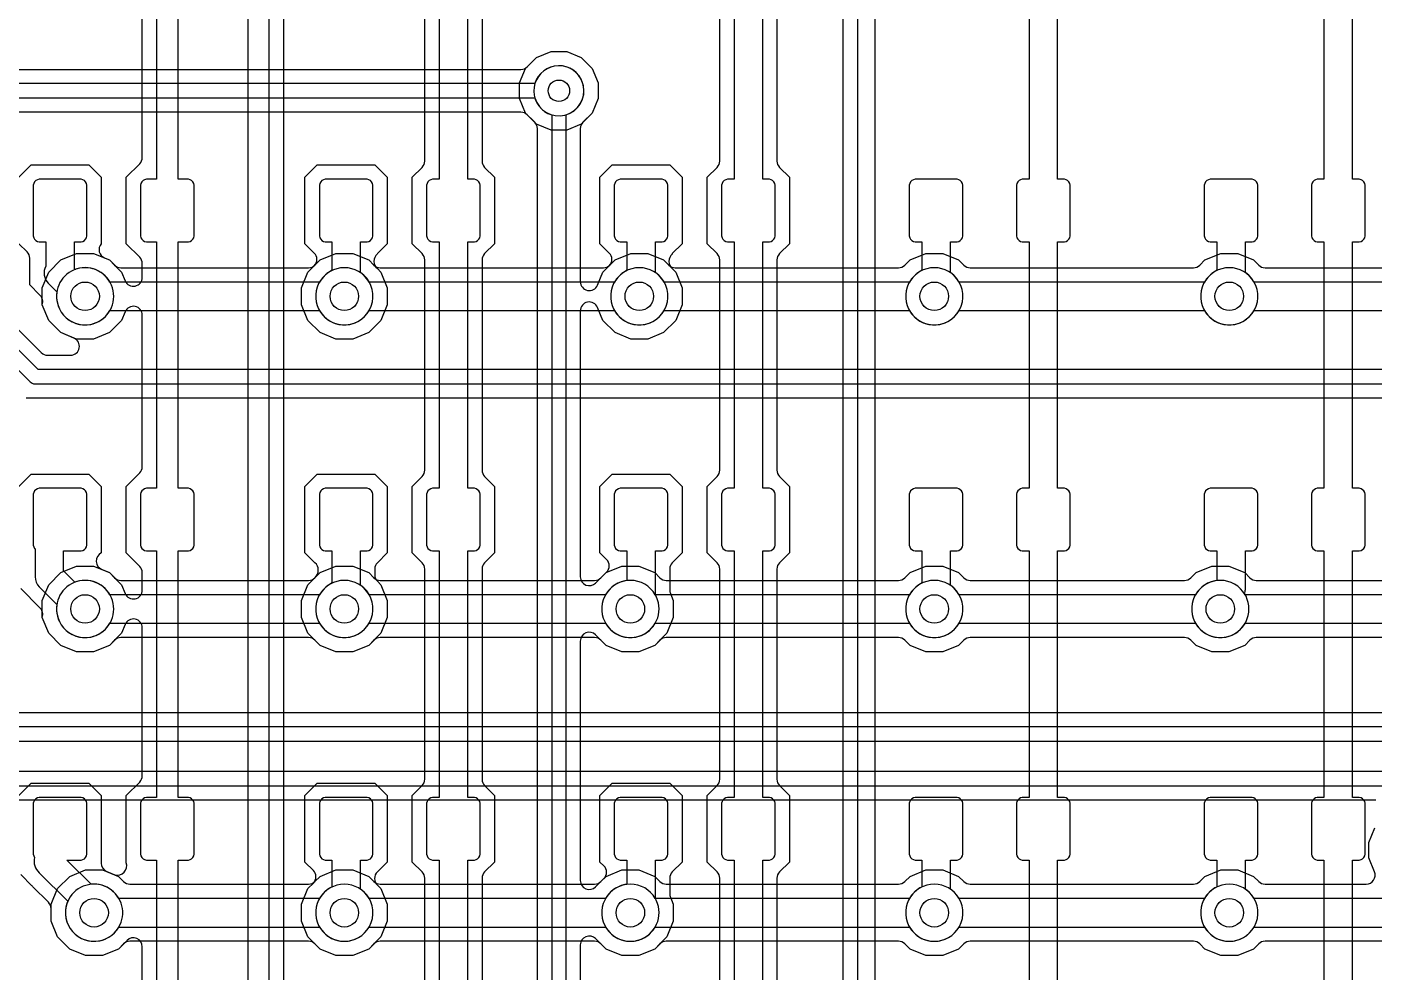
# Model space of a CAD drawing. Header units: millimetres. Extents: x -12.6 to 79.4, y -27 to 65.1.
# Drawn here: x 9.03 to 28.17, y 18.71 to 32.15 of the extents above; entities that cross this region are included whole.
import ezdxf

# ---------------------------------------------------------------- set-up
doc = ezdxf.new("R2010")
doc.units = ezdxf.units.MM

msp = doc.modelspace()

# ---------------------------------------------------------------- linework, layer by layer
at = {"layer": '16_copper'}
for points in [[(20.828, 43.434), (20.828, 0.381, 0.198912), (20.865, 0.291), (21.373, -0.217, 0.198912), (21.463, -0.254), (22.096, -0.254), (22.109, -0.285), (22.132, -0.325), (22.16, -0.362), (22.193, -0.395), (22.23, -0.423), (22.271, -0.447), (22.314, -0.464), (22.359, -0.477), (22.405, -0.483), (22.452, -0.483), (22.498, -0.477, 1), (22.359, 0.223), (22.314, 0.21, 0.223221), (22.096, 0), (21.516, 0), (21.082, 0.434), (21.082, 43.381)], [(12.675, 39.043), (12.675, 16.743, 0.16802)], [(20.625, 0.244), (20.625, 38.5, 0.534518)], [(14.681, 17.061), (14.681, 20.049, 0.198912), (14.644, 20.138), (14.503, 20.279), (14.503, 21.225), (14.644, 21.365, 0.198912), (14.681, 21.455), (14.681, 24.443, 0.198912), (14.644, 24.533), (14.503, 24.673), (14.503, 25.619), (14.644, 25.759, 0.198912), (14.681, 25.849), (14.681, 28.837, 0.198912), (14.644, 28.927), (14.503, 29.067), (14.503, 30.013), (14.644, 30.154, 0.198912), (14.681, 30.243), (14.681, 33.231, 0.198912)], [(15.494, 33.231), (15.494, 30.243, 0.198912), (15.531, 30.154), (15.672, 30.013), (15.672, 29.067), (15.531, 28.927, 0.198912), (15.494, 28.837), (15.494, 25.849, 0.198912), (15.531, 25.759), (15.672, 25.619), (15.672, 24.673), (15.531, 24.533, 0.198912), (15.494, 24.443), (15.494, 21.455, 0.198912), (15.531, 21.365), (15.672, 21.225), (15.672, 20.279), (15.531, 20.138, 0.198912), (15.494, 20.049), (15.494, 17.061, 0.198912)], [(18.872, 17.061), (18.872, 20.049, 0.198912), (18.835, 20.138), (18.694, 20.279), (18.694, 21.225), (18.835, 21.365, 0.198912), (18.872, 21.455), (18.872, 24.443, 0.198912), (18.835, 24.533), (18.694, 24.673), (18.694, 25.619), (18.835, 25.759, 0.198912), (18.872, 25.849), (18.872, 28.837, 0.198912), (18.835, 28.927), (18.694, 29.067), (18.694, 30.013), (18.835, 30.154, 0.198912), (18.872, 30.243), (18.872, 33.231, 0.198912)], [(19.685, 33.231), (19.685, 30.243, 0.198912), (19.722, 30.154), (19.863, 30.013), (19.863, 29.067), (19.722, 28.927, 0.198912), (19.685, 28.837), (19.685, 25.849, 0.198912), (19.722, 25.759), (19.863, 25.619), (19.863, 24.673), (19.722, 24.533, 0.198912), (19.685, 24.443), (19.685, 21.455, 0.198912), (19.722, 21.365), (19.863, 21.225), (19.863, 20.279), (19.722, 20.138, 0.198912), (19.685, 20.049), (19.685, 17.061, 0.198912)], [(8.915, 30.013), (9.09, 30.188), (9.909, 30.188), (10.084, 30.013), (10.084, 29.066, 0.509401), (10.131, 28.866), (10.201, 28.838), (10.372, 28.666), (10.424, 28.542, 0.820683), (10.668, 28.59), (10.668, 28.786, 0.198912), (10.631, 28.876), (10.439, 29.067), (10.439, 30.013), (10.631, 30.204, 0.198912), (10.668, 30.294), (10.668, 32.283, 0.668179)], [(16.281, -8.225), (16.281, 30.704, 0.198912), (16.244, 30.794), (16.112, 30.925), (16.027, 31.131), (16.027, 31.353), (16.112, 31.559), (16.27, 31.716), (16.475, 31.801), (16.697, 31.801), (16.903, 31.716), (17.06, 31.559), (17.145, 31.353), (17.145, 31.131), (17.06, 30.925), (16.928, 30.794, 0.198912), (16.891, 30.704), (16.891, 28.529, 0.820683), (17.135, 28.48), (17.212, 28.666), (17.302, 28.756, 0.414219), (17.302, 28.936), (17.17, 29.067), (17.17, 30.013), (17.345, 30.188), (18.164, 30.188), (18.339, 30.013), (18.339, 29.067), (18.198, 28.927), (18.195, 28.922, 0.449577), (18.198, 28.714), (18.246, 28.666), (18.339, 28.442), (18.339, 28.2), (18.246, 27.976), (18.075, 27.804), (17.85, 27.711), (17.608, 27.711), (17.384, 27.804), (17.212, 27.976), (17.135, 28.162, 0.820683), (16.891, 28.113), (16.891, 24.334, 0.668179), (17.108, 24.244), (17.264, 24.4, 0.414219), (17.264, 24.58), (17.17, 24.673), (17.17, 25.619), (17.345, 25.794), (18.164, 25.794), (18.339, 25.619), (18.339, 24.673), (18.198, 24.533, 0.198912), (18.161, 24.443), (18.161, 24.145, 0.098491), (18.171, 24.097), (18.212, 23.997), (18.212, 23.755), (18.119, 23.531), (17.948, 23.359), (17.723, 23.266), (17.481, 23.266), (17.257, 23.359), (17.108, 23.508, 0.668179), (16.891, 23.418), (16.891, 20.016, 0.668179), (17.108, 19.926), (17.226, 20.044, 0.414219), (17.226, 20.223), (17.17, 20.279), (17.17, 21.225), (17.345, 21.399), (18.164, 21.399), (18.339, 21.225), (18.339, 20.279), (18.198, 20.138, 0.198912), (18.161, 20.049), (18.161, 19.827, 0.098491), (18.171, 19.779), (18.212, 19.679), (18.212, 19.437), (18.119, 19.213), (17.948, 19.041), (17.723, 18.948), (17.481, 18.948), (17.257, 19.041), (17.108, 19.19, 0.668179), (16.891, 19.1), (16.891, 15.571, 0.668179)], [(16.688, -8.422), (16.688, 30.901, 0.954409), (16.517, 31.592), (16.472, 31.579, 0.730917), (16.485, 30.901), (16.485, -8.422)], [(8.915, 25.619), (9.09, 25.794), (9.909, 25.794), (10.084, 25.619), (10.084, 24.673, 0.641799), (10.095, 24.436), (10.201, 24.393), (10.372, 24.221), (10.424, 24.097, 0.820683), (10.668, 24.145), (10.668, 24.392, 0.198912), (10.631, 24.482), (10.439, 24.673), (10.439, 25.619), (10.631, 25.81, 0.198912), (10.668, 25.9), (10.668, 28.052, 0.820683), (10.424, 28.1), (10.372, 27.976), (10.201, 27.804), (9.976, 27.711), (9.734, 27.711), (9.51, 27.804), (9.338, 27.976), (9.246, 28.2, 0.303561), (9.208, 28.342), (9.068, 28.483), (9.068, 28.862, 0.198912), (9.031, 28.952), (8.915, 29.067)], [(8.915, 21.224), (9.09, 21.399), (9.909, 21.399), (10.084, 21.225), (10.084, 20.261, 0.30335), (10.162, 20.143), (10.277, 20.096, 0.599117), (10.439, 20.269), (10.439, 21.225), (10.631, 21.416, 0.198912), (10.668, 21.506), (10.668, 23.607, 0.820683), (10.424, 23.655), (10.372, 23.531), (10.201, 23.359), (9.976, 23.266), (9.734, 23.266), (9.51, 23.359), (9.338, 23.531), (9.246, 23.755, 0.303561), (9.208, 23.897), (8.941, 24.165)], [(10.668, 17.112), (10.668, 19.075, 0.668179), (10.451, 19.165), (10.328, 19.041), (10.103, 18.948), (9.861, 18.948), (9.637, 19.041), (9.465, 19.213), (9.373, 19.437), (9.373, 19.616, 0.198912), (9.335, 19.706), (9.114, 19.928, 0.03935), (9.1, 19.942), (8.941, 20.101)]]:
    msp.add_lwpolyline(points, format="xyb", dxfattribs=at)
for points in [[(12.167, 39.243), (12.167, 16.578)], [(12.471, 16.578), (12.471, 39.18)], [(10.871, 33.49), (10.871, 29.985), (10.725, 29.985), (10.701, 29.978), (10.679, 29.966), (10.662, 29.948), (10.649, 29.926), (10.643, 29.902), (10.643, 29.178), (10.649, 29.154), (10.662, 29.132), (10.679, 29.115), (10.701, 29.102), (10.725, 29.096), (10.871, 29.096), (10.871, 25.591), (10.725, 25.591), (10.701, 25.584), (10.679, 25.571), (10.662, 25.554), (10.649, 25.532), (10.643, 25.508), (10.643, 24.784), (10.649, 24.76), (10.662, 24.738), (10.679, 24.721), (10.701, 24.708), (10.725, 24.702), (10.871, 24.702), (10.871, 21.196), (10.725, 21.196), (10.701, 21.19), (10.679, 21.177), (10.662, 21.16), (10.649, 21.138), (10.643, 21.114), (10.643, 20.39), (10.649, 20.366), (10.662, 20.344), (10.679, 20.326), (10.701, 20.314), (10.725, 20.307), (10.871, 20.307), (10.871, 16.802)], [(11.176, 16.802), (11.176, 20.307), (11.322, 20.307), (11.346, 20.314), (11.368, 20.326), (11.386, 20.344), (11.398, 20.366), (11.405, 20.39), (11.405, 21.114), (11.398, 21.138), (11.386, 21.16), (11.368, 21.177), (11.346, 21.19), (11.322, 21.196), (11.176, 21.196), (11.176, 24.702), (11.322, 24.702), (11.346, 24.708), (11.368, 24.721), (11.386, 24.738), (11.398, 24.76), (11.405, 24.784), (11.405, 25.508), (11.398, 25.532), (11.386, 25.554), (11.368, 25.571), (11.346, 25.584), (11.322, 25.591), (11.176, 25.591), (11.176, 29.096), (11.322, 29.096), (11.346, 29.102), (11.368, 29.115), (11.386, 29.132), (11.398, 29.154), (11.405, 29.178), (11.405, 29.902), (11.398, 29.926), (11.386, 29.948), (11.368, 29.966), (11.346, 29.978), (11.322, 29.985), (11.176, 29.985), (11.176, 33.49)], [(14.884, 33.49), (14.884, 29.985), (14.789, 29.985), (14.765, 29.978), (14.743, 29.966), (14.726, 29.948), (14.713, 29.926), (14.707, 29.902), (14.707, 29.178), (14.713, 29.154), (14.726, 29.132), (14.743, 29.115), (14.765, 29.102), (14.789, 29.096), (14.884, 29.096), (14.884, 25.591), (14.789, 25.591), (14.765, 25.584), (14.743, 25.571), (14.726, 25.554), (14.713, 25.532), (14.707, 25.508), (14.707, 24.784), (14.713, 24.76), (14.726, 24.738), (14.743, 24.721), (14.765, 24.708), (14.789, 24.702), (14.884, 24.702), (14.884, 21.196), (14.789, 21.196), (14.765, 21.19), (14.743, 21.177), (14.726, 21.16), (14.713, 21.138), (14.707, 21.114), (14.707, 20.39), (14.713, 20.366), (14.726, 20.344), (14.743, 20.326), (14.765, 20.314), (14.789, 20.307), (14.884, 20.307), (14.884, 16.802)], [(15.291, 16.802), (15.291, 20.307), (15.386, 20.307), (15.41, 20.314), (15.432, 20.326), (15.45, 20.344), (15.462, 20.366), (15.469, 20.39), (15.469, 21.114), (15.462, 21.138), (15.45, 21.16), (15.432, 21.177), (15.41, 21.19), (15.386, 21.196), (15.291, 21.196), (15.291, 24.702), (15.386, 24.702), (15.41, 24.708), (15.432, 24.721), (15.45, 24.738), (15.462, 24.76), (15.469, 24.784), (15.469, 25.508), (15.462, 25.532), (15.45, 25.554), (15.432, 25.571), (15.41, 25.584), (15.386, 25.591), (15.291, 25.591), (15.291, 29.096), (15.386, 29.096), (15.41, 29.102), (15.432, 29.115), (15.45, 29.132), (15.462, 29.154), (15.469, 29.178), (15.469, 29.902), (15.462, 29.926), (15.45, 29.948), (15.432, 29.966), (15.41, 29.978), (15.386, 29.985), (15.291, 29.985), (15.291, 33.49)], [(19.075, 33.49), (19.075, 29.985), (18.98, 29.985), (18.956, 29.978), (18.934, 29.966), (18.917, 29.948), (18.904, 29.926), (18.898, 29.902), (18.898, 29.178), (18.904, 29.154), (18.917, 29.132), (18.934, 29.115), (18.956, 29.102), (18.98, 29.096), (19.075, 29.096), (19.075, 25.591), (18.98, 25.591), (18.956, 25.584), (18.934, 25.571), (18.917, 25.554), (18.904, 25.532), (18.898, 25.508), (18.898, 24.784), (18.904, 24.76), (18.917, 24.738), (18.934, 24.721), (18.956, 24.708), (18.98, 24.702), (19.075, 24.702), (19.075, 21.196), (18.98, 21.196), (18.956, 21.19), (18.934, 21.177), (18.917, 21.16), (18.904, 21.138), (18.898, 21.114), (18.898, 20.39), (18.904, 20.366), (18.917, 20.344), (18.934, 20.326), (18.956, 20.314), (18.98, 20.307), (19.075, 20.307), (19.075, 16.802)], [(19.482, 16.802), (19.482, 20.307), (19.577, 20.307), (19.601, 20.314), (19.623, 20.326), (19.641, 20.344), (19.653, 20.366), (19.66, 20.39), (19.66, 21.114), (19.653, 21.138), (19.641, 21.16), (19.623, 21.177), (19.601, 21.19), (19.577, 21.196), (19.482, 21.196), (19.482, 24.702), (19.577, 24.702), (19.601, 24.708), (19.623, 24.721), (19.641, 24.738), (19.653, 24.76), (19.66, 24.784), (19.66, 25.508), (19.653, 25.532), (19.641, 25.554), (19.623, 25.571), (19.601, 25.584), (19.577, 25.591), (19.482, 25.591), (19.482, 29.096), (19.577, 29.096), (19.601, 29.102), (19.623, 29.115), (19.641, 29.132), (19.653, 29.154), (19.66, 29.178), (19.66, 29.902), (19.653, 29.926), (19.641, 29.948), (19.623, 29.966), (19.601, 29.978), (19.577, 29.985), (19.482, 29.985), (19.482, 33.49)], [(23.266, 33.49), (23.266, 29.985), (23.171, 29.985), (23.147, 29.978), (23.125, 29.966), (23.108, 29.948), (23.095, 29.926), (23.089, 29.902), (23.089, 29.178), (23.095, 29.154), (23.108, 29.132), (23.125, 29.115), (23.147, 29.102), (23.171, 29.096), (23.266, 29.096), (23.266, 25.591), (23.171, 25.591), (23.147, 25.584), (23.125, 25.571), (23.108, 25.554), (23.095, 25.532), (23.089, 25.508), (23.089, 24.784), (23.095, 24.76), (23.108, 24.738), (23.125, 24.721), (23.147, 24.708), (23.171, 24.702), (23.266, 24.702), (23.266, 21.196), (23.171, 21.196), (23.147, 21.19), (23.125, 21.177), (23.108, 21.16), (23.095, 21.138), (23.089, 21.114), (23.089, 20.39), (23.095, 20.366), (23.108, 20.344), (23.125, 20.326), (23.147, 20.314), (23.171, 20.307), (23.266, 20.307), (23.266, 16.802)], [(23.673, 16.802), (23.673, 20.307), (23.768, 20.307), (23.792, 20.314), (23.814, 20.326), (23.832, 20.344), (23.844, 20.366), (23.851, 20.39), (23.851, 21.114), (23.844, 21.138), (23.832, 21.16), (23.814, 21.177), (23.792, 21.19), (23.768, 21.196), (23.673, 21.196), (23.673, 24.702), (23.768, 24.702), (23.792, 24.708), (23.814, 24.721), (23.832, 24.738), (23.844, 24.76), (23.851, 24.784), (23.851, 25.508), (23.844, 25.532), (23.832, 25.554), (23.814, 25.571), (23.792, 25.584), (23.768, 25.591), (23.673, 25.591), (23.673, 29.096), (23.768, 29.096), (23.792, 29.102), (23.814, 29.115), (23.832, 29.132), (23.844, 29.154), (23.851, 29.178), (23.851, 29.902), (23.844, 29.926), (23.832, 29.948), (23.814, 29.966), (23.792, 29.978), (23.768, 29.985), (23.673, 29.985), (23.673, 33.49)], [(27.457, 33.49), (27.457, 29.985), (27.362, 29.985), (27.338, 29.978), (27.316, 29.966), (27.299, 29.948), (27.286, 29.926), (27.28, 29.902), (27.28, 29.178), (27.286, 29.154), (27.299, 29.132), (27.316, 29.115), (27.338, 29.102), (27.362, 29.096), (27.457, 29.096), (27.457, 25.591), (27.362, 25.591), (27.338, 25.584), (27.316, 25.571), (27.299, 25.554), (27.286, 25.532), (27.28, 25.508), (27.28, 24.784), (27.286, 24.76), (27.299, 24.738), (27.316, 24.721), (27.338, 24.708), (27.362, 24.702), (27.457, 24.702), (27.457, 21.196), (27.362, 21.196), (27.338, 21.19), (27.316, 21.177), (27.299, 21.16), (27.286, 21.138), (27.28, 21.114), (27.28, 20.39), (27.286, 20.366), (27.299, 20.344), (27.316, 20.326), (27.338, 20.314), (27.362, 20.307), (27.457, 20.307), (27.457, 16.802)], [(27.864, 16.802), (27.864, 20.307), (27.959, 20.307), (27.983, 20.314), (28.005, 20.326), (28.023, 20.344), (28.035, 20.366), (28.042, 20.39), (28.042, 21.114), (28.035, 21.138), (28.023, 21.16), (28.005, 21.177), (27.983, 21.19), (27.959, 21.196), (27.864, 21.196), (27.864, 24.702), (27.959, 24.702), (27.983, 24.708), (28.005, 24.721), (28.023, 24.738), (28.035, 24.76), (28.042, 24.784), (28.042, 25.508), (28.035, 25.532), (28.023, 25.554), (28.005, 25.571), (27.983, 25.584), (27.959, 25.591), (27.864, 25.591), (27.864, 29.096), (27.959, 29.096), (27.983, 29.102), (28.005, 29.115), (28.023, 29.132), (28.035, 29.154), (28.042, 29.178), (28.042, 29.902), (28.035, 29.926), (28.023, 29.948), (28.005, 29.966), (27.983, 29.978), (27.959, 29.985), (27.864, 29.985), (27.864, 33.49)]]:
    msp.add_lwpolyline(points, dxfattribs=at)
for points in [[(13.417, 27.711), (13.193, 27.804), (13.021, 27.976), (12.929, 28.2), (12.929, 28.442), (13.021, 28.666), (13.111, 28.756, 0.414219), (13.111, 28.936), (12.979, 29.067), (12.979, 30.013), (13.154, 30.188), (13.973, 30.188), (14.148, 30.013), (14.148, 29.067), (14.007, 28.927), (14.004, 28.922, 0.449577), (14.007, 28.714), (14.055, 28.666), (14.148, 28.442), (14.148, 28.2), (14.055, 27.976), (13.884, 27.804), (13.659, 27.711)], [(9.935, 27.922, 1), (9.776, 28.72), (9.724, 28.707, -0.004189), (9.711, 28.701), (9.703, 28.71), (9.703, 29.096), (9.798, 29.096), (9.822, 29.102), (9.844, 29.115), (9.862, 29.132), (9.874, 29.154), (9.881, 29.178), (9.881, 29.902), (9.874, 29.926), (9.862, 29.948), (9.844, 29.966), (9.822, 29.978), (9.798, 29.985), (9.201, 29.985), (9.177, 29.978), (9.155, 29.966), (9.138, 29.948), (9.125, 29.926), (9.119, 29.902), (9.119, 29.178), (9.125, 29.154), (9.138, 29.132), (9.155, 29.115), (9.177, 29.102), (9.201, 29.096), (9.296, 29.096), (9.296, 28.748, 0.332567), (9.331, 28.508), (9.454, 28.384), (9.449, 28.348), (9.449, 28.294), (9.456, 28.242), (9.47, 28.19), (9.49, 28.141), (9.517, 28.095), (9.549, 28.052), (9.587, 28.015), (9.629, 27.982), (9.675, 27.956), (9.724, 27.935), (9.776, 27.922), (9.829, 27.915), (9.882, 27.915)], [(13.618, 27.922, 0.665576), (13.767, 28.658), (13.767, 29.096), (13.862, 29.096), (13.886, 29.102), (13.908, 29.115), (13.926, 29.132), (13.938, 29.154), (13.945, 29.178), (13.945, 29.902), (13.938, 29.926), (13.926, 29.948), (13.908, 29.966), (13.886, 29.978), (13.862, 29.985), (13.265, 29.985), (13.241, 29.978), (13.219, 29.966), (13.202, 29.948), (13.189, 29.926), (13.183, 29.902), (13.183, 29.178), (13.189, 29.154), (13.202, 29.132), (13.219, 29.115), (13.241, 29.102), (13.265, 29.096), (13.36, 29.096), (13.36, 28.687), (13.358, 28.686), (13.312, 28.66), (13.27, 28.627), (13.232, 28.59), (13.2, 28.547), (13.173, 28.501), (13.153, 28.452), (13.139, 28.4), (13.132, 28.348), (13.132, 28.294), (13.139, 28.242), (13.153, 28.19), (13.173, 28.141), (13.2, 28.095), (13.232, 28.052), (13.27, 28.015), (13.312, 27.982), (13.358, 27.956), (13.407, 27.935), (13.459, 27.922), (13.512, 27.915), (13.565, 27.915)], [(17.809, 27.922, 0.665576), (17.958, 28.658), (17.958, 29.096), (18.053, 29.096), (18.077, 29.102), (18.099, 29.115), (18.117, 29.132), (18.129, 29.154), (18.136, 29.178), (18.136, 29.902), (18.129, 29.926), (18.117, 29.948), (18.099, 29.966), (18.077, 29.978), (18.053, 29.985), (17.456, 29.985), (17.432, 29.978), (17.41, 29.966), (17.393, 29.948), (17.38, 29.926), (17.374, 29.902), (17.374, 29.178), (17.38, 29.154), (17.393, 29.132), (17.41, 29.115), (17.432, 29.102), (17.456, 29.096), (17.551, 29.096), (17.551, 28.687), (17.549, 28.686), (17.503, 28.66), (17.461, 28.627), (17.423, 28.59), (17.391, 28.547), (17.364, 28.501), (17.344, 28.452), (17.33, 28.4), (17.323, 28.348), (17.323, 28.294), (17.33, 28.242), (17.344, 28.19), (17.364, 28.141), (17.391, 28.095), (17.423, 28.052), (17.461, 28.015), (17.503, 27.982), (17.549, 27.956), (17.598, 27.935), (17.65, 27.922), (17.703, 27.915), (17.756, 27.915)], [(22, 27.922, 0.665576), (22.149, 28.658), (22.149, 29.096), (22.244, 29.096), (22.268, 29.102), (22.29, 29.115), (22.308, 29.132), (22.32, 29.154), (22.327, 29.178), (22.327, 29.902), (22.32, 29.926), (22.308, 29.948), (22.29, 29.966), (22.268, 29.978), (22.244, 29.985), (21.647, 29.985), (21.623, 29.978), (21.601, 29.966), (21.584, 29.948), (21.571, 29.926), (21.565, 29.902), (21.565, 29.178), (21.571, 29.154), (21.584, 29.132), (21.601, 29.115), (21.623, 29.102), (21.647, 29.096), (21.742, 29.096), (21.742, 28.687), (21.74, 28.686), (21.694, 28.66), (21.652, 28.627), (21.614, 28.59), (21.582, 28.547), (21.555, 28.501), (21.535, 28.452), (21.521, 28.4), (21.514, 28.348), (21.514, 28.294), (21.521, 28.242), (21.535, 28.19), (21.555, 28.141), (21.582, 28.095), (21.614, 28.052), (21.652, 28.015), (21.694, 27.982), (21.74, 27.956), (21.789, 27.935), (21.841, 27.922), (21.894, 27.915), (21.947, 27.915)], [(26.191, 27.922, 0.665576), (26.34, 28.658), (26.34, 29.096), (26.435, 29.096), (26.459, 29.102), (26.481, 29.115), (26.499, 29.132), (26.511, 29.154), (26.518, 29.178), (26.518, 29.902), (26.511, 29.926), (26.499, 29.948), (26.481, 29.966), (26.459, 29.978), (26.435, 29.985), (25.838, 29.985), (25.814, 29.978), (25.792, 29.966), (25.775, 29.948), (25.762, 29.926), (25.756, 29.902), (25.756, 29.178), (25.762, 29.154), (25.775, 29.132), (25.792, 29.115), (25.814, 29.102), (25.838, 29.096), (25.933, 29.096), (25.933, 28.687), (25.931, 28.686), (25.885, 28.66), (25.843, 28.627), (25.805, 28.59), (25.773, 28.547), (25.746, 28.501), (25.726, 28.452), (25.712, 28.4), (25.705, 28.348), (25.705, 28.294), (25.712, 28.242), (25.726, 28.19), (25.746, 28.141), (25.773, 28.095), (25.805, 28.052), (25.843, 28.015), (25.885, 27.982), (25.931, 27.956), (25.98, 27.935), (26.032, 27.922), (26.085, 27.915), (26.138, 27.915)], [(13.417, 23.266), (13.193, 23.359), (13.021, 23.531), (12.929, 23.755), (12.929, 23.997), (13.021, 24.221), (13.12, 24.32), (13.123, 24.324, 0.449577), (13.12, 24.533), (12.979, 24.673), (12.979, 25.619), (13.154, 25.794), (13.973, 25.794), (14.148, 25.619), (14.148, 24.673), (14.007, 24.533, 0.198912), (13.97, 24.443), (13.97, 24.359, 0.198912), (14.007, 24.269), (14.055, 24.221), (14.148, 23.997), (14.148, 23.755), (14.055, 23.531), (13.884, 23.359), (13.659, 23.266)], [(9.935, 23.477, 1), (9.776, 24.275), (9.724, 24.262), (9.711, 24.256), (9.55, 24.417), (9.55, 24.702), (9.798, 24.702), (9.822, 24.708), (9.844, 24.721), (9.862, 24.738), (9.874, 24.76), (9.881, 24.784), (9.881, 25.508), (9.874, 25.532), (9.862, 25.554), (9.844, 25.571), (9.822, 25.584), (9.798, 25.591), (9.201, 25.591), (9.177, 25.584), (9.155, 25.571), (9.138, 25.554), (9.125, 25.532), (9.119, 25.508), (9.119, 24.784), (9.125, 24.76), (9.138, 24.738), (9.144, 24.732), (9.144, 24.333, 0.198912), (9.204, 24.19), (9.454, 23.939), (9.449, 23.903), (9.449, 23.849), (9.456, 23.797), (9.47, 23.745), (9.49, 23.696), (9.517, 23.65), (9.549, 23.607), (9.587, 23.57), (9.629, 23.537), (9.675, 23.511), (9.724, 23.49), (9.776, 23.477), (9.829, 23.47), (9.882, 23.47)], [(13.618, 23.477, 0.665576), (13.767, 24.213), (13.767, 24.702), (13.862, 24.702), (13.886, 24.708), (13.908, 24.721), (13.926, 24.738), (13.938, 24.76), (13.945, 24.784), (13.945, 25.508), (13.938, 25.532), (13.926, 25.554), (13.908, 25.571), (13.886, 25.584), (13.862, 25.591), (13.265, 25.591), (13.241, 25.584), (13.219, 25.571), (13.202, 25.554), (13.189, 25.532), (13.183, 25.508), (13.183, 24.784), (13.189, 24.76), (13.202, 24.738), (13.219, 24.721), (13.241, 24.708), (13.265, 24.702), (13.36, 24.702), (13.36, 24.242), (13.358, 24.241), (13.312, 24.215), (13.27, 24.182), (13.232, 24.145), (13.2, 24.102), (13.173, 24.056), (13.153, 24.007), (13.139, 23.955), (13.132, 23.903), (13.132, 23.849), (13.139, 23.797), (13.153, 23.745), (13.173, 23.696), (13.2, 23.65), (13.232, 23.607), (13.27, 23.57), (13.312, 23.537), (13.358, 23.511), (13.407, 23.49), (13.459, 23.477), (13.512, 23.47), (13.565, 23.47)], [(17.682, 23.477, 0.453092), (17.988, 24.007), (17.967, 24.056), (17.958, 24.073), (17.958, 24.702), (18.053, 24.702), (18.077, 24.708), (18.099, 24.721), (18.117, 24.738), (18.129, 24.76), (18.136, 24.784), (18.136, 25.508), (18.129, 25.532), (18.117, 25.554), (18.099, 25.571), (18.077, 25.584), (18.053, 25.591), (17.456, 25.591), (17.432, 25.584), (17.41, 25.571), (17.393, 25.554), (17.38, 25.532), (17.374, 25.508), (17.374, 24.784), (17.38, 24.76), (17.393, 24.738), (17.41, 24.721), (17.432, 24.708), (17.456, 24.702), (17.551, 24.702), (17.551, 24.279), (17.523, 24.275), (17.471, 24.262), (17.422, 24.241), (17.376, 24.215), (17.334, 24.182), (17.296, 24.145), (17.264, 24.102), (17.237, 24.056), (17.217, 24.007), (17.203, 23.955), (17.196, 23.903), (17.196, 23.849), (17.203, 23.797), (17.217, 23.745), (17.237, 23.696), (17.264, 23.65), (17.296, 23.607), (17.334, 23.57), (17.376, 23.537), (17.422, 23.511), (17.471, 23.49), (17.523, 23.477), (17.576, 23.47), (17.629, 23.47)], [(22, 23.477, 0.665576), (22.149, 24.213), (22.149, 24.702), (22.244, 24.702), (22.268, 24.708), (22.29, 24.721), (22.308, 24.738), (22.32, 24.76), (22.327, 24.784), (22.327, 25.508), (22.32, 25.532), (22.308, 25.554), (22.29, 25.571), (22.268, 25.584), (22.244, 25.591), (21.647, 25.591), (21.623, 25.584), (21.601, 25.571), (21.584, 25.554), (21.571, 25.532), (21.565, 25.508), (21.565, 24.784), (21.571, 24.76), (21.584, 24.738), (21.601, 24.721), (21.623, 24.708), (21.647, 24.702), (21.742, 24.702), (21.742, 24.242), (21.74, 24.241), (21.694, 24.215), (21.652, 24.182), (21.614, 24.145), (21.582, 24.102), (21.555, 24.056), (21.535, 24.007), (21.521, 23.955), (21.514, 23.903), (21.514, 23.849), (21.521, 23.797), (21.535, 23.745), (21.555, 23.696), (21.582, 23.65), (21.614, 23.607), (21.652, 23.57), (21.694, 23.537), (21.74, 23.511), (21.789, 23.49), (21.841, 23.477), (21.894, 23.47), (21.947, 23.47)], [(26.064, 23.477, 0.493144), (26.349, 24.056), (26.329, 24.091, 0.080744), (26.34, 24.155), (26.34, 24.702), (26.435, 24.702), (26.459, 24.708), (26.481, 24.721), (26.499, 24.738), (26.511, 24.76), (26.518, 24.784), (26.518, 25.508), (26.511, 25.532), (26.499, 25.554), (26.481, 25.571), (26.459, 25.584), (26.435, 25.591), (25.838, 25.591), (25.814, 25.584), (25.792, 25.571), (25.775, 25.554), (25.762, 25.532), (25.756, 25.508), (25.756, 24.784), (25.762, 24.76), (25.775, 24.738), (25.792, 24.721), (25.814, 24.708), (25.838, 24.702), (25.933, 24.702), (25.933, 24.279), (25.905, 24.275), (25.853, 24.262), (25.804, 24.241), (25.758, 24.215), (25.716, 24.182), (25.678, 24.145), (25.646, 24.102), (25.619, 24.056), (25.599, 24.007), (25.585, 23.955), (25.578, 23.903), (25.578, 23.849), (25.585, 23.797), (25.599, 23.745), (25.619, 23.696), (25.646, 23.65), (25.678, 23.607), (25.716, 23.57), (25.758, 23.537), (25.804, 23.511), (25.853, 23.49), (25.905, 23.477), (25.958, 23.47), (26.011, 23.47)], [(13.417, 18.948), (13.193, 19.041), (13.021, 19.213), (12.929, 19.437), (12.929, 19.679), (13.021, 19.903), (13.098, 19.98, 0.414219), (13.098, 20.16), (12.979, 20.279), (12.979, 21.225), (13.154, 21.399), (13.973, 21.399), (14.148, 21.225), (14.148, 20.279), (14.007, 20.138, 0.426167), (14.007, 19.951), (14.055, 19.903), (14.148, 19.679), (14.148, 19.437), (14.055, 19.213), (13.884, 19.041), (13.659, 18.948)], [(10.062, 19.159, 0.953368), (9.941, 19.963), (9.596, 20.307), (9.798, 20.307), (9.822, 20.314), (9.844, 20.326), (9.862, 20.344), (9.874, 20.366), (9.881, 20.39), (9.881, 21.114), (9.874, 21.138), (9.862, 21.16), (9.844, 21.177), (9.822, 21.19), (9.798, 21.196), (9.201, 21.196), (9.177, 21.19), (9.155, 21.177), (9.138, 21.16), (9.125, 21.138), (9.119, 21.114), (9.119, 20.39), (9.125, 20.366), (9.138, 20.344, 0.289858), (9.204, 20.126), (9.609, 19.72), (9.597, 19.689), (9.583, 19.637), (9.576, 19.585), (9.576, 19.531), (9.583, 19.479), (9.597, 19.427), (9.617, 19.378), (9.644, 19.332), (9.676, 19.289), (9.714, 19.252), (9.756, 19.219), (9.802, 19.193), (9.851, 19.172), (9.903, 19.159), (9.956, 19.152), (10.009, 19.152)], [(13.618, 19.159, 0.665576), (13.767, 19.895), (13.767, 20.307), (13.862, 20.307), (13.886, 20.314), (13.908, 20.326), (13.926, 20.344), (13.938, 20.366), (13.945, 20.39), (13.945, 21.114), (13.938, 21.138), (13.926, 21.16), (13.908, 21.177), (13.886, 21.19), (13.862, 21.196), (13.265, 21.196), (13.241, 21.19), (13.219, 21.177), (13.202, 21.16), (13.189, 21.138), (13.183, 21.114), (13.183, 20.39), (13.189, 20.366), (13.202, 20.344), (13.219, 20.326), (13.241, 20.314), (13.265, 20.307), (13.36, 20.307), (13.36, 19.924), (13.358, 19.923), (13.312, 19.897), (13.27, 19.864), (13.232, 19.827), (13.2, 19.784), (13.173, 19.738), (13.153, 19.689), (13.139, 19.637), (13.132, 19.585), (13.132, 19.531), (13.139, 19.479), (13.153, 19.427), (13.173, 19.378), (13.2, 19.332), (13.232, 19.289), (13.27, 19.252), (13.312, 19.219), (13.358, 19.193), (13.407, 19.172), (13.459, 19.159), (13.512, 19.152), (13.565, 19.152)], [(17.682, 19.159, 0.453092), (17.988, 19.689), (17.967, 19.738), (17.958, 19.755), (17.958, 20.307), (18.053, 20.307), (18.077, 20.314), (18.099, 20.326), (18.117, 20.344), (18.129, 20.366), (18.136, 20.39), (18.136, 21.114), (18.129, 21.138), (18.117, 21.16), (18.099, 21.177), (18.077, 21.19), (18.053, 21.196), (17.456, 21.196), (17.432, 21.19), (17.41, 21.177), (17.393, 21.16), (17.38, 21.138), (17.374, 21.114), (17.374, 20.39), (17.38, 20.366), (17.393, 20.344), (17.41, 20.326), (17.432, 20.314), (17.456, 20.307), (17.551, 20.307), (17.551, 19.961), (17.523, 19.957), (17.471, 19.944), (17.422, 19.923), (17.376, 19.897), (17.334, 19.864), (17.296, 19.827), (17.264, 19.784), (17.237, 19.738), (17.217, 19.689), (17.203, 19.637), (17.196, 19.585), (17.196, 19.531), (17.203, 19.479), (17.217, 19.427), (17.237, 19.378), (17.264, 19.332), (17.296, 19.289), (17.334, 19.252), (17.376, 19.219), (17.422, 19.193), (17.471, 19.172), (17.523, 19.159), (17.576, 19.152), (17.629, 19.152)], [(22, 19.159, 0.665576), (22.149, 19.895), (22.149, 20.307), (22.244, 20.307), (22.268, 20.314), (22.29, 20.326), (22.308, 20.344), (22.32, 20.366), (22.327, 20.39), (22.327, 21.114), (22.32, 21.138), (22.308, 21.16), (22.29, 21.177), (22.268, 21.19), (22.244, 21.196), (21.647, 21.196), (21.623, 21.19), (21.601, 21.177), (21.584, 21.16), (21.571, 21.138), (21.565, 21.114), (21.565, 20.39), (21.571, 20.366), (21.584, 20.344), (21.601, 20.326), (21.623, 20.314), (21.647, 20.307), (21.742, 20.307), (21.742, 19.924), (21.74, 19.923), (21.694, 19.897), (21.652, 19.864), (21.614, 19.827), (21.582, 19.784), (21.555, 19.738), (21.535, 19.689), (21.521, 19.637), (21.514, 19.585), (21.514, 19.531), (21.521, 19.479), (21.535, 19.427), (21.555, 19.378), (21.582, 19.332), (21.614, 19.289), (21.652, 19.252), (21.694, 19.219), (21.74, 19.193), (21.789, 19.172), (21.841, 19.159), (21.894, 19.152), (21.947, 19.152)], [(26.191, 19.159, 0.665576), (26.34, 19.895), (26.34, 20.307), (26.435, 20.307), (26.459, 20.314), (26.481, 20.326), (26.499, 20.344), (26.511, 20.366), (26.518, 20.39), (26.518, 21.114), (26.511, 21.138), (26.499, 21.16), (26.481, 21.177), (26.459, 21.19), (26.435, 21.196), (25.838, 21.196), (25.814, 21.19), (25.792, 21.177), (25.775, 21.16), (25.762, 21.138), (25.756, 21.114), (25.756, 20.39), (25.762, 20.366), (25.775, 20.344), (25.792, 20.326), (25.814, 20.314), (25.838, 20.307), (25.933, 20.307), (25.933, 19.924), (25.931, 19.923), (25.885, 19.897), (25.843, 19.864), (25.805, 19.827), (25.773, 19.784), (25.746, 19.738), (25.726, 19.689), (25.712, 19.637), (25.705, 19.585), (25.705, 19.531), (25.712, 19.479), (25.726, 19.427), (25.746, 19.378), (25.773, 19.332), (25.805, 19.289), (25.843, 19.252), (25.885, 19.219), (25.931, 19.193), (25.98, 19.172), (26.032, 19.159), (26.085, 19.152), (26.138, 19.152)]]:
    msp.add_lwpolyline(points, format="xyb", close=True, dxfattribs=at)
at = {"layer": '1_copper'}
for points in [[(8.615, 31.547), (16.048, 31.547, 0.198912), (16.138, 31.584), (16.27, 31.716), (16.475, 31.801), (16.697, 31.801), (16.903, 31.716), (17.06, 31.559), (17.145, 31.353), (17.145, 31.131), (17.06, 30.925), (16.903, 30.768), (16.697, 30.683), (16.475, 30.683), (16.27, 30.768), (16.138, 30.9, 0.198912), (16.048, 30.937), (8.615, 30.937, 0.198912)], [(8.418, 31.14), (16.245, 31.14, 0.954409), (16.936, 31.312), (16.924, 31.357, 0.730917), (16.245, 31.344), (8.418, 31.344)], [(8.508, 28.245), (9.233, 27.52, 0.198912), (9.323, 27.483), (9.647, 27.483), (9.651, 27.483, 0.810046), (9.696, 27.727), (9.51, 27.804), (9.338, 27.976), (9.246, 28.2), (9.246, 28.442), (9.338, 28.666), (9.51, 28.838), (9.734, 28.931), (9.976, 28.931), (10.201, 28.838), (10.274, 28.765, 0.198912), (10.364, 28.727), (13.03, 28.727, 0.198917), (13.12, 28.765), (13.193, 28.838), (13.417, 28.931), (13.659, 28.931), (13.884, 28.838), (13.957, 28.765, 0.198917), (14.047, 28.727), (17.221, 28.727, 0.198917), (17.311, 28.765), (17.384, 28.838), (17.608, 28.931), (17.85, 28.931), (18.075, 28.838), (18.148, 28.765, 0.198917), (18.238, 28.727), (21.412, 28.727, 0.198917), (21.502, 28.765), (21.575, 28.838), (21.799, 28.931), (22.041, 28.931), (22.266, 28.838), (22.339, 28.765, 0.198917), (22.429, 28.727), (25.603, 28.727, 0.198917), (25.693, 28.765), (25.766, 28.838), (25.99, 28.931), (26.232, 28.931), (26.457, 28.838), (26.53, 28.765, 0.198917), (26.62, 28.727), (29.667, 28.727, 0.198917)], [(29.823, 28.524), (26.463, 28.524, 0.577351), (25.759, 28.524), (22.272, 28.524, 0.577351), (21.568, 28.524), (18.081, 28.524, 0.577351), (17.377, 28.524), (13.89, 28.524, 0.577351), (13.186, 28.524), (10.207, 28.524, 0.967798), (9.49, 28.141), (9.517, 28.095, 0.555736), (10.207, 28.118), (13.186, 28.118, 0.577351), (13.89, 28.118), (17.377, 28.118, 0.577351), (18.081, 28.118), (21.568, 28.118, 0.577351), (22.272, 28.118), (25.759, 28.118, 0.577351), (26.463, 28.118), (29.823, 28.118, 0.577351)], [(8.34, 27.838), (9.072, 27.106, 0.198912), (9.144, 27.076), (45.532, 27.076), (45.534, 27.072), (45.55, 27.032), (45.572, 26.994), (45.598, 26.96), (45.629, 26.929), (45.663, 26.903), (45.701, 26.881), (45.741, 26.865), (45.782, 26.853), (45.825, 26.848), (45.869, 26.848), (45.912, 26.853, 1), (45.782, 27.503), (45.741, 27.491, 0.237098), (45.532, 27.28), (9.186, 27.28), (8.454, 28.012, 0.198912)], [(50.622, 27.915), (47.575, 27.915, 0.198917), (47.485, 27.877), (47.412, 27.804), (47.187, 27.711), (46.945, 27.711), (46.721, 27.804), (46.648, 27.877, 0.198917), (46.558, 27.915), (46.101, 27.915, 0.820683), (46.052, 27.67), (46.149, 27.63), (46.299, 27.48), (46.38, 27.284), (46.38, 27.072), (46.299, 26.876), (46.149, 26.726), (45.953, 26.645), (45.741, 26.645), (45.545, 26.726), (45.435, 26.836, 0.198912), (45.345, 26.873), (9.018, 26.873)], [(29.794, 23.47), (26.493, 23.47, 0.198917), (26.403, 23.432), (26.33, 23.359), (26.105, 23.266), (25.863, 23.266), (25.639, 23.359), (25.566, 23.432, 0.198917), (25.476, 23.47), (22.429, 23.47, 0.198917), (22.339, 23.432), (22.266, 23.359), (22.041, 23.266), (21.799, 23.266), (21.575, 23.359), (21.502, 23.432, 0.198917), (21.412, 23.47), (18.111, 23.47, 0.198917), (18.021, 23.432), (17.948, 23.359), (17.723, 23.266), (17.481, 23.266), (17.257, 23.359), (17.184, 23.432, 0.198917), (17.094, 23.47), (14.047, 23.47, 0.198917), (13.957, 23.432), (13.884, 23.359), (13.659, 23.266), (13.417, 23.266), (13.193, 23.359), (13.12, 23.432, 0.198917), (13.03, 23.47), (10.364, 23.47, 0.198912), (10.274, 23.432), (10.201, 23.359), (9.976, 23.266), (9.734, 23.266), (9.51, 23.359), (9.338, 23.531), (9.246, 23.755), (9.246, 23.997), (9.338, 24.221), (9.51, 24.393), (9.734, 24.486), (9.976, 24.486), (10.201, 24.393), (10.274, 24.32, 0.198912), (10.364, 24.282), (13.03, 24.282, 0.198917), (13.12, 24.32), (13.193, 24.393), (13.417, 24.486), (13.659, 24.486), (13.884, 24.393), (13.957, 24.32, 0.198917), (14.047, 24.282), (17.094, 24.282, 0.198917), (17.184, 24.32), (17.257, 24.393), (17.481, 24.486), (17.723, 24.486), (17.948, 24.393), (18.021, 24.32, 0.198917), (18.111, 24.282), (21.412, 24.282, 0.198917), (21.502, 24.32), (21.575, 24.393), (21.799, 24.486), (22.041, 24.486), (22.266, 24.393), (22.339, 24.32, 0.198917), (22.429, 24.282), (25.476, 24.282, 0.198917), (25.566, 24.32), (25.639, 24.393), (25.863, 24.486), (26.105, 24.486), (26.33, 24.393), (26.403, 24.32, 0.198917), (26.493, 24.282), (29.794, 24.282, 0.198917)], [(29.95, 24.079), (26.336, 24.079, 0.577351), (25.632, 24.079), (22.272, 24.079, 0.577351), (21.568, 24.079), (17.954, 24.079, 0.577351), (17.25, 24.079), (13.89, 24.079, 0.577351), (13.186, 24.079), (10.207, 24.079, 0.967798), (9.49, 23.696), (9.517, 23.65, 0.555736), (10.207, 23.673), (13.186, 23.673, 0.577351), (13.89, 23.673), (17.25, 23.673, 0.577351), (17.954, 23.673), (21.568, 23.673, 0.577351), (22.272, 23.673), (25.632, 23.673, 0.577351), (26.336, 23.673), (29.95, 23.673, 0.577351)], [(5.081, 22.403), (41.476, 22.403, 0.061323), (41.507, 22.407), (41.578, 22.424, 0.084323), (41.616, 22.407), (41.624, 22.406, 0.039258), (41.649, 22.403), (41.655, 22.403, 0.194189), (41.731, 22.332), (41.89, 22.237, 0.232162), (42.002, 22.228), (42.004, 22.228), (42.058, 22.25), (42.27, 22.25), (42.466, 22.169), (42.616, 22.019), (42.697, 21.823), (42.697, 21.611), (42.616, 21.415), (42.551, 21.35, 0.668185), (42.641, 21.133), (53.31, 21.133, 0.198912)], [(41.529, 22.2), (-1.082, 22.2, 0.943616)], [(53.507, 20.93), (41.698, 20.93), (41.093, 21.535, 0.198912), (41.021, 21.565), (28.727, 21.565), (28.708, 21.577, 0.283135), (28.575, 21.565), (-2.032, 21.565, 0.198912)], [(-1.99, 21.361), (28.524, 21.361), (28.524, 20.779, 0.981272), (28.766, 20.11), (28.809, 20.127, 0.654591), (28.778, 20.779), (28.778, 21.361), (40.979, 21.361), (41.584, 20.756, 0.198912), (41.656, 20.726), (53.507, 20.726, 0.954409)], [(28.194, 21.158), (8.886, 21.158, 0.514611)], [(29.794, 19.152), (26.62, 19.152, 0.198912), (26.53, 19.114), (26.457, 19.041), (26.232, 18.948), (25.99, 18.948), (25.766, 19.041), (25.693, 19.114, 0.198912), (25.603, 19.152), (22.429, 19.152, 0.198912), (22.339, 19.114), (22.266, 19.041), (22.041, 18.948), (21.799, 18.948), (21.575, 19.041), (21.502, 19.114, 0.198912), (21.412, 19.152), (18.111, 19.152, 0.198912), (18.021, 19.114), (17.948, 19.041), (17.723, 18.948), (17.481, 18.948), (17.257, 19.041), (17.184, 19.114, 0.198912), (17.094, 19.152), (14.047, 19.152, 0.198912), (13.957, 19.114), (13.884, 19.041), (13.659, 18.948), (13.417, 18.948), (13.193, 19.041), (13.12, 19.114, 0.198912), (13.03, 19.152), (10.491, 19.152, 0.198912), (10.401, 19.114), (10.328, 19.041), (10.103, 18.948), (9.861, 18.948), (9.637, 19.041), (9.465, 19.213), (9.373, 19.437), (9.373, 19.679), (9.465, 19.903), (9.637, 20.075), (9.861, 20.168), (10.103, 20.168), (10.328, 20.075), (10.401, 20.002, 0.198912), (10.491, 19.964), (13.03, 19.964, 0.198912), (13.12, 20.002), (13.193, 20.075), (13.417, 20.168), (13.659, 20.168), (13.884, 20.075), (13.957, 20.002, 0.198912), (14.047, 19.964), (17.094, 19.964, 0.198912), (17.184, 20.002), (17.257, 20.075), (17.481, 20.168), (17.723, 20.168), (17.948, 20.075), (18.021, 20.002, 0.198912), (18.111, 19.964), (21.412, 19.964, 0.198912), (21.502, 20.002), (21.575, 20.075), (21.799, 20.168), (22.041, 20.168), (22.266, 20.075), (22.339, 20.002, 0.198912), (22.429, 19.964), (25.603, 19.964, 0.198912), (25.693, 20.002), (25.766, 20.075), (25.99, 20.168), (26.232, 20.168), (26.457, 20.075), (26.53, 20.002, 0.198912), (26.62, 19.964), (28.056, 19.964, 0.534518), (28.174, 20.14), (28.092, 20.336), (28.092, 20.558), (28.177, 20.764)], [(29.95, 19.761), (26.463, 19.761, 0.577351), (25.759, 19.761), (22.272, 19.761, 0.577351), (21.568, 19.761), (17.954, 19.761, 0.577351), (17.25, 19.761), (13.89, 19.761, 0.577351), (13.186, 19.761), (10.334, 19.761, 0.967798), (9.617, 19.378), (9.644, 19.332, 0.555736), (10.334, 19.355), (13.186, 19.355, 0.577351), (13.89, 19.355), (17.25, 19.355, 0.577351), (17.954, 19.355), (21.568, 19.355, 0.577351), (22.272, 19.355), (25.759, 19.355, 0.577351), (26.463, 19.355), (29.95, 19.355, 0.577351)]]:
    msp.add_lwpolyline(points, format="xyb", dxfattribs=at)
msp.add_lwpolyline([(-1.082, 21.996), (41.501, 21.996)], dxfattribs=at)
at = {"layer": 'drills_via_1_16'}
for centre, radius in [((16.586, 31.242), 0.152), ((9.855, 28.321), 0.203), ((13.538, 28.321), 0.203), ((17.729, 28.321), 0.203), ((21.92, 28.321), 0.203), ((26.111, 28.321), 0.203), ((9.855, 23.876), 0.203), ((13.538, 23.876), 0.203), ((17.602, 23.876), 0.203), ((21.92, 23.876), 0.203), ((25.984, 23.876), 0.203), ((9.982, 19.558), 0.203), ((13.538, 19.558), 0.203), ((17.602, 19.558), 0.203), ((21.92, 19.558), 0.203), ((26.111, 19.558), 0.203)]:
    msp.add_circle(centre, radius, dxfattribs=at)

doc.saveas('drawing.dxf')
